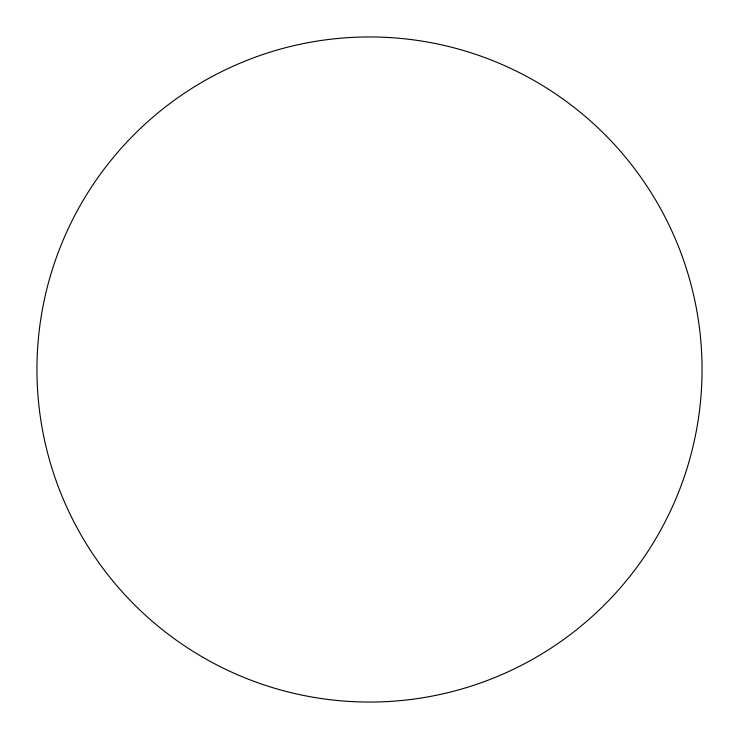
<?xml version="1.0" encoding="UTF-8"?>
<svg xmlns="http://www.w3.org/2000/svg" width="739" height="739" viewBox="0 0 739 739"><rect width="100%" height="100%" fill="white"/><g stroke="black" fill="none" stroke-linecap="round" stroke-linejoin="round"><path stroke-width="1.11" d="M203.225 657.498A332.55 332.55 0 0 0 702.05 369.5A332.55 332.55 0 0 0 203.225 81.502A332.55 332.55 0 0 0 203.225 657.498"/></g></svg>
